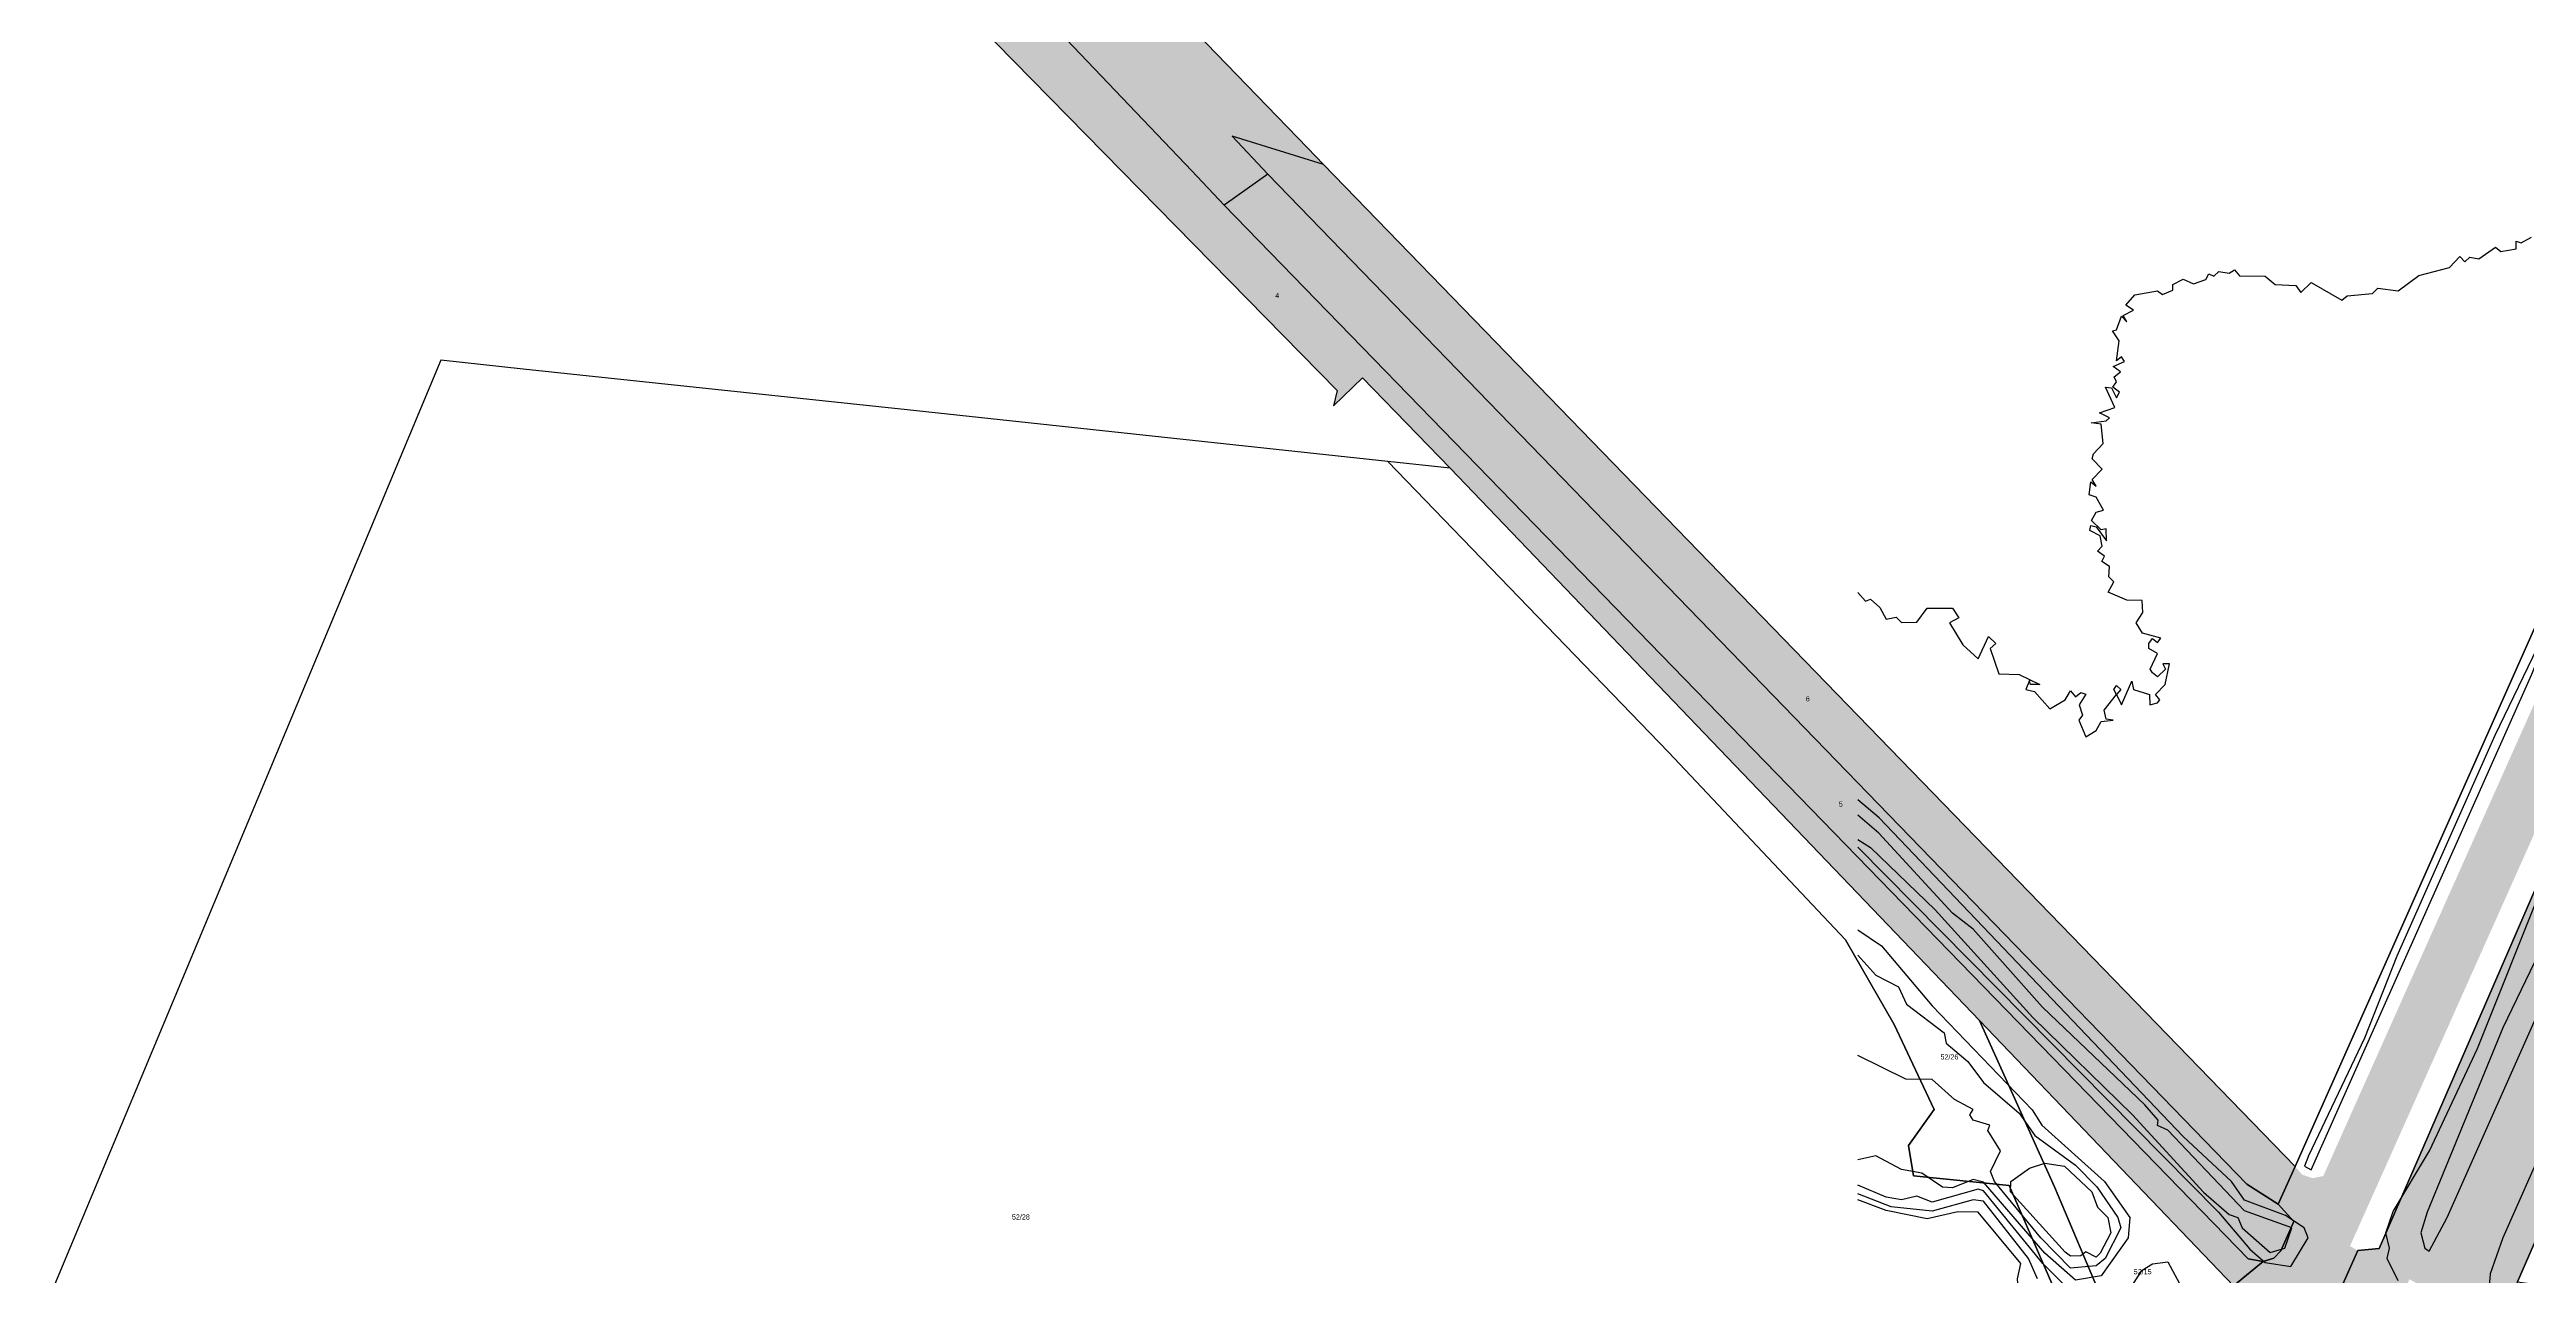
# Model space of a CAD drawing. Header units: millimetres. Extents: x 238 to 3518, y -74 to 2735.
# Drawn here: x 959.1 to 1442.6, y 1719.9 to 1959.1 of the extents above; entities that cross this region are included whole.
import ezdxf
from ezdxf.enums import TextEntityAlignment as Align

# ---------------------------------------------------------------- set-up
doc = ezdxf.new("R2010")
doc.units = ezdxf.units.MM
for name, color, linetype in [('LP_Flurstueck_bez', 7, 'Continuous'), ('LP_Flurstuecke', 8, 'Continuous'), ('LP_Topographie_Hoehenlinien', 8, 'Continuous'), ('LP_Verkehr_Bahnverkehr', 32, 'Continuous'), ('LP_Verkehr_Gewaesser', 150, 'Continuous'), ('LP_Verkehr_Strassen', 9, 'Continuous'), ('LP_Verkehr_Wege_Plaetze', 252, 'Continuous')]:
    doc.layers.add(name, color=color, linetype=linetype)
doc.styles.get("Standard").update_dxf_attribs({"font": 'arial.ttf'})

msp = doc.modelspace()

# ---------------------------------------------------------------- hatches: boundary and pattern name
at = {"layer": 'LP_Verkehr_Bahnverkehr'}
for points in [[(1409.67, 1724.74), (1419.75, 1719.16), (1476.35, 1845.39), (1506.27, 1916.28), (1531.99, 1975.55), (1559.69, 2040.54), (1621.08, 2176.98), (1614.45, 2182.82), (1591.2, 2129.38), (1585.2, 2115.54), (1553.61, 2042.93), (1516.21, 1957.22), (1490.18, 1898.56), (1486.75, 1892.03), (1459.16, 1829.52), (1421.77, 1743.36), (1413.83, 1725.17)], [(1419.75, 1719.16), (1432.91, 1711.87), (1490.17, 1839.56), (1520.03, 1910.31), (1545.77, 1969.63), (1573.36, 2034.39), (1632.82, 2166.63), (1621.08, 2176.98), (1559.69, 2040.54), (1531.99, 1975.55), (1506.27, 1916.28), (1476.35, 1845.39)], [(1432.91, 1711.87), (1437.48, 1710.58), (1440.84, 1718.64), (1460.93, 1764.72), (1468.35, 1781.85), (1476.31, 1800.23), (1485.67, 1821.83), (1496.64, 1847.17), (1507.95, 1873.27), (1513.61, 1886.34), (1514.59, 1888.47), (1517.23, 1894.23), (1522.94, 1907.22), (1538.82, 1943.34), (1548.79, 1966.01), (1552.43, 1974.29), (1558.66, 1988.45), (1568.83, 2011.58), (1578.7, 2034.02), (1587.55, 2054.17), (1588.77, 2056.92), (1598.86, 2079.88), (1609.38, 2103.75), (1614.86, 2116.28), (1621.08, 2130.4), (1623.01, 2134.79), (1634.55, 2161.04), (1636.1, 2160.35), (1637.16, 2163.21), (1632.82, 2166.63), (1573.36, 2034.39), (1545.77, 1969.63), (1520.03, 1910.31), (1490.17, 1839.56)]]:
    msp.add_hatch(color=32, dxfattribs=at).paths.add_polyline_path(points)
at = {"layer": 'LP_Verkehr_Gewaesser'}
for points in [[(1048.06, 2095.3), (1069.07, 2054.63), (1075.93, 2046.62), (1182.05, 1935.42), (1188.39, 1928.7), (1388.29, 1723.17), (1391.2, 1722.64), (1393.27, 1723.28), (1394.62, 1724.71), (1397.2, 1730.44), (1394.14, 1733.79), (1387.97, 1737.72), (1196.93, 1934.78), (1189.97, 1942.17), (1089.67, 2045.74), (1078.06, 2059.87), (1068.65, 2075.6), (1060.64, 2092.76), (1057.47, 2104.42), (1056.89, 2115.99), (1067.14, 2243.37), (1072.25, 2306.89), (1070.43, 2342.99), (1064.4, 2351.62), (1060.8, 2285), (1051.27, 2109.34)], [(1391.2, 1722.64), (1394.93, 1720.62), (1400.5, 1717.73), (1403.83, 1715.97), (1405.35, 1715.16), (1409.67, 1724.74), (1408.14, 1725.63), (1404.89, 1727.53), (1399.28, 1730.79), (1394.14, 1733.79), (1397.2, 1730.44), (1394.62, 1724.71), (1393.27, 1723.28)], [(1405.35, 1715.16), (1415.47, 1709.62), (1419.75, 1719.16), (1409.67, 1724.74)]]:
    msp.add_hatch(color=150, dxfattribs=at).paths.add_polyline_path(points)
at = {"layer": 'LP_Verkehr_Strassen'}
for points in [[(1394.14, 1733.79), (1399.28, 1730.79), (1404.89, 1727.53), (1451.91, 1832.72), (1477.22, 1890.16), (1564.44, 2088.09), (1568.32, 2097.93), (1571.59, 2108), (1574.22, 2118.24), (1576.23, 2128.63), (1577.58, 2139.12), (1578.29, 2149.67), (1578.39, 2157.82), (1579.26, 2161.02), (1580.83, 2163.94), (1581.74, 2164.98), (1583.02, 2166.43), (1585.72, 2168.37), (1584.26, 2179.98), (1580.91, 2181.45), (1578.13, 2183.82), (1576.15, 2186.9), (1574.22, 2198.1), (1572.36, 2208.42), (1571.1, 2218.83), (1570.43, 2229.3), (1570.37, 2239.78), (1570.9, 2250.26), (1572.04, 2260.68), (1573.77, 2271.02), (1576.09, 2281.25), (1579, 2291.33), (1582.52, 2300.2), (1586.52, 2308.87), (1590.99, 2317.3), (1582.31, 2320.36), (1579.71, 2311.83), (1576.69, 2303.44), (1573.09, 2293.21), (1570.09, 2282.79), (1567.69, 2272.22), (1565.9, 2261.53), (1564.73, 2250.75), (1564.17, 2239.92), (1564.24, 2229.08), (1564.93, 2218.26), (1566.23, 2207.5), (1568.16, 2196.83), (1568.56, 2193.57), (1568.57, 2190.29), (1568.2, 2187.02), (1566.34, 2184.55), (1564.86, 2183.79), (1566.76, 2170.9), (1568.47, 2168.67), (1569.98, 2165.98), (1571.08, 2163.09), (1571.75, 2160.08), (1571.7, 2149.91), (1571.02, 2139.76), (1569.71, 2129.67), (1567.79, 2119.69), (1565.25, 2109.84), (1562.11, 2100.16), (1558.38, 2090.7), (1471.18, 1892.82), (1445.87, 1835.38), (1402.92, 1739.29), (1400.83, 1738.88), (1398.82, 1739.56), (1397.41, 1741.15)], [(1385.38, 1717.86), (1395.81, 1707.24), (1400.5, 1717.73), (1394.93, 1720.62), (1391.2, 1722.64)]]:
    msp.add_hatch(color=9, dxfattribs=at).paths.add_polyline_path(points)
at = {"layer": 'LP_Verkehr_Wege_Plaetze'}
for points in [[(1404.89, 1727.53), (1408.14, 1725.63), (1455.34, 1831.2), (1480.65, 1888.65), (1567.93, 2086.72), (1571.85, 2096.67), (1575.19, 2106.95), (1577.88, 2117.42), (1579.93, 2128.03), (1581.32, 2138.75), (1582.04, 2149.52), (1582.14, 2157.78), (1581.74, 2164.98), (1580.83, 2163.94), (1579.26, 2161.02), (1578.39, 2157.82), (1578.29, 2149.67), (1577.58, 2139.12), (1576.23, 2128.63), (1574.22, 2118.24), (1571.59, 2108), (1568.32, 2097.93), (1564.44, 2088.09), (1477.22, 1890.16), (1451.91, 1832.72)], [(1056.89, 2115.99), (1057.47, 2104.42), (1060.64, 2092.76), (1068.65, 2075.6), (1078.06, 2059.87), (1089.67, 2045.74), (1189.97, 1942.17), (1196.93, 1934.78), (1387.97, 1737.72), (1394.14, 1733.79), (1397.41, 1741.15), (1249.73, 1893.42), (1207.8, 1936.66), (1204.64, 1939.92), (1096.12, 2051.97)], [(1042.16, 2085.34), (1070.16, 2035.41), (1072.3, 2033.23), (1101.78, 2003.2), (1210.43, 1892.53), (1209.7, 1889.54), (1215.37, 1895), (1232.47, 1877.42), (1286.63, 1820.94), (1335.84, 1769.62), (1385.38, 1717.86), (1391.2, 1722.64), (1388.29, 1723.17), (1188.39, 1928.7), (1182.05, 1935.42), (1075.93, 2046.62), (1069.07, 2054.63), (1048.06, 2095.3)]]:
    msp.add_hatch(color=252, dxfattribs=at).paths.add_polyline_path(points)

# ---------------------------------------------------------------- linework, layer by layer
at = {"layer": 'LP_Flurstuecke', "color": 8}
for points in [[(1042.16, 2085.34), (1070.16, 2035.41), (1072.3, 2033.23), (1101.78, 2003.2), (1210.43, 1892.53), (1209.7, 1889.54), (1215.37, 1895), (1232.47, 1877.42), (1286.63, 1820.94), (1335.84, 1769.62), (1385.38, 1717.86), (1391.2, 1722.64), (1388.29, 1723.17), (1188.39, 1928.7), (1182.05, 1935.42), (1075.93, 2046.62), (1069.07, 2054.63), (1048.06, 2095.3)], [(1189.97, 1942.17), (1196.93, 1934.78), (1387.97, 1737.72), (1394.14, 1733.79), (1397.41, 1741.15), (1249.73, 1893.42), (1207.8, 1936.66)], [(1188.39, 1928.7), (1388.29, 1723.17), (1391.2, 1722.64), (1393.27, 1723.28), (1394.62, 1724.71), (1397.2, 1730.44), (1394.14, 1733.79), (1387.97, 1737.72), (1196.93, 1934.78)], [(914.73, 1609.76), (1008.69, 1596.16), (1314.96, 1551.8), (1364.51, 1668.65), (1364.37, 1669.22), (1356.32, 1703.7), (1341.6, 1737.44), (1322.94, 1739.35), (1321.93, 1745.25), (1326.97, 1752.26), (1319.16, 1768.84), (1309.68, 1785.38), (1275.1, 1822.02), (1220.3, 1878.72), (1126.49, 1888.76), (1051.56, 1896.74), (1035.49, 1898.45)], [(1220.3, 1878.72), (1275.1, 1822.02), (1309.68, 1785.38), (1319.16, 1768.84), (1326.97, 1752.26), (1321.93, 1745.25), (1322.94, 1739.35), (1341.6, 1737.44), (1356.32, 1703.7), (1364.37, 1669.22), (1364.51, 1668.65), (1369.98, 1681.56), (1364.74, 1703.35), (1350.45, 1737.2), (1335.84, 1769.62), (1286.63, 1820.94), (1232.47, 1877.42)], [(1335.84, 1769.62), (1350.45, 1737.2), (1364.74, 1703.35), (1369.98, 1681.56), (1385.38, 1717.86)], [(1440.84, 1718.64), (1581.59, 1698.96), (1584.43, 1715.99), (1584.8, 1718.2), (1588.83, 1742.36), (1576.92, 1744), (1530.94, 1750.32), (1531.58, 1754.97), (1474.26, 1762.89), (1460.93, 1764.72)]]:
    msp.add_lwpolyline(points, close=True, dxfattribs=at)
for points in [[(1096.12, 2051.97), (1204.64, 1939.92), (1207.8, 1936.66), (1249.73, 1893.42), (1397.41, 1741.15), (1465.95, 1895.13), (1467.63, 1898.9), (1524.79, 2027.25)], [(1524.79, 2027.25), (1467.63, 1898.9), (1465.95, 1895.13), (1397.41, 1741.15), (1394.14, 1733.79), (1397.2, 1730.44), (1394.62, 1724.71), (1393.27, 1723.28), (1391.2, 1722.64), (1385.38, 1717.86), (1395.81, 1707.24), (1398.64, 1704.36), (1404.4, 1698.49), (1405.35, 1715.16), (1409.67, 1724.74), (1413.83, 1725.17), (1421.77, 1743.36), (1459.16, 1829.52), (1486.75, 1892.03), (1490.18, 1898.56), (1516.21, 1957.22), (1553.61, 2042.93)], [(1459.16, 1829.52), (1421.77, 1743.36), (1413.83, 1725.17), (1409.67, 1724.74), (1405.35, 1715.16), (1404.4, 1698.49), (1408.45, 1693.9), (1419.4, 1681.49), (1421.38, 1679.25), (1424.8, 1686.47), (1430.47, 1698.64), (1428.57, 1702.45), (1432.91, 1711.87), (1437.48, 1710.58), (1440.84, 1718.64), (1460.93, 1764.72)]]:
    msp.add_lwpolyline(points, dxfattribs=at)
at = {"layer": 'LP_Topographie_Hoehenlinien', "color": 8}
for points in [[(1312.07, 1853.12), (1313.57, 1851.43), (1314.57, 1851.82), (1316.38, 1850.21), (1317.57, 1847.96), (1319.57, 1848.33), (1320.57, 1847.26), (1323.57, 1847.35), (1325.57, 1850.07), (1330.57, 1850.11), (1331.76, 1848.21), (1329.96, 1847.21), (1332.57, 1842.92), (1335.57, 1840.2), (1337.57, 1844.56), (1338.98, 1843.21), (1337.89, 1842.21), (1339.57, 1837.3), (1343.57, 1837.17), (1347.6, 1835.21), (1345.79, 1835.21), (1345.57, 1836), (1344.86, 1834.21), (1346.57, 1833.81), (1349.57, 1830.47), (1352.57, 1832.23), (1353.57, 1833.93), (1354.57, 1832.76), (1355.57, 1833.66), (1356.57, 1833.3), (1355.28, 1831.21), (1355.95, 1829.21), (1355.19, 1828.21), (1356.57, 1824.99), (1358.56, 1826.22), (1359.56, 1827.97), (1361.89, 1828.21), (1360.56, 1828.42), (1360.14, 1830.21), (1362.55, 1833.21), (1362.02, 1834.21), (1362.56, 1834.98), (1363.38, 1834.21), (1362.57, 1833.21), (1363.56, 1831.25), (1365.56, 1835.82), (1365.88, 1834.21), (1368.98, 1833.21), (1369.05, 1831.21), (1370.56, 1831.63), (1370.99, 1832.21), (1370.14, 1833.21), (1372.07, 1835.21), (1372.89, 1839.21), (1371.61, 1839.21), (1372.15, 1838.21), (1370.56, 1836.69), (1369.56, 1837.44), (1369.16, 1838.21), (1370.54, 1841.21), (1368.86, 1842.21), (1368.85, 1843.21), (1369.56, 1844.17), (1370.56, 1843.38), (1371.24, 1844.21), (1367.65, 1845.21), (1366.37, 1847.21), (1367.73, 1849.21), (1367.56, 1851.55), (1364.56, 1851.65), (1360.93, 1853.21), (1362.03, 1855.21), (1361.05, 1856.21), (1361.18, 1858.21), (1359.69, 1859.21), (1360.23, 1860.21), (1358.87, 1861.21), (1359.79, 1862.21), (1359.36, 1864.21), (1357.36, 1865.21), (1357.57, 1866.2), (1358.56, 1865.94), (1360.59, 1863.21), (1360.56, 1865.55), (1359.56, 1865.37), (1357.66, 1867.21), (1358.56, 1868.79), (1360.05, 1869.21), (1358.56, 1871.72), (1357.25, 1872.21), (1357.57, 1874.74), (1358.56, 1873.88), (1357.81, 1875.21), (1359.75, 1877.21), (1357.83, 1879.21), (1358.07, 1880.21), (1359.97, 1882.21), (1359.56, 1885.97), (1357.63, 1886.21), (1360.56, 1886.61), (1361.22, 1887.21), (1359.21, 1888.21), (1362.26, 1889.21), (1360.38, 1893.21), (1361.56, 1893.04), (1362.56, 1891.14), (1363.13, 1892.21), (1361.81, 1893.21), (1362.53, 1894.21), (1362.13, 1895.21), (1363.31, 1896.21), (1361.92, 1897.21), (1364.15, 1898.21), (1363.56, 1899.1), (1362.56, 1898.36), (1363.08, 1902.21), (1361.76, 1904.21), (1362.56, 1904.35), (1363.56, 1907.03), (1364.56, 1905.97), (1363.85, 1907.21), (1365.86, 1908.21), (1364.41, 1909.21), (1366.15, 1911.21), (1370.56, 1912.02), (1371.56, 1911.29), (1373.56, 1912.13), (1373.54, 1913.21), (1375.56, 1914.28), (1377.56, 1913.34), (1379.98, 1914.21), (1380.56, 1915.32), (1381.56, 1914.86), (1382.56, 1915.77), (1384.56, 1915.41), (1385.56, 1916.11), (1386.56, 1914.93), (1391.56, 1914.86), (1393.56, 1913.21), (1397.56, 1913.03), (1398.56, 1911.64), (1400.56, 1913.6), (1406.56, 1910.19), (1407.56, 1911.03), (1412.56, 1911.44), (1413.56, 1912.53), (1417.56, 1911.99), (1421.56, 1914.98), (1427.56, 1916.55), (1429.56, 1918.69), (1430.56, 1917.66), (1431.55, 1918.59), (1433.3, 1918.21), (1436.55, 1920.49), (1437.55, 1919.65), (1440.55, 1920.2), (1440.55, 1921.71), (1441.55, 1921.35), (1443.55, 1922.43)], [(1400.56, 1740.49), (1443.62, 1837.21), (1446.03, 1843.21), (1445.61, 1844.21), (1436.39, 1825.21), (1417.26, 1782.21), (1410.98, 1766.21), (1400.01, 1743.21), (1399.23, 1741.21), (1400.56, 1740.49)], [(1449.57, 1792.21), (1437.98, 1768.21), (1423.21, 1732.22), (1421.98, 1728.22), (1422.74, 1725.22), (1423.56, 1724.63), (1427.09, 1731.22), (1466.55, 1819.86)], [(1312.07, 1803.48), (1382.48, 1732.22), (1388.56, 1725.01), (1391.56, 1722.42), (1396.56, 1721.62), (1399.96, 1727.22), (1399.18, 1729.22), (1395.56, 1731.62), (1387.56, 1734.61), (1385.03, 1738.21), (1375.56, 1747.04), (1316.23, 1809.21), (1312.07, 1812.68)], [(1312.07, 1804.95), (1314.57, 1803.36), (1327.15, 1791.21), (1346.2, 1770.21), (1365.71, 1751.21), (1379.56, 1736.15), (1384.56, 1731.81), (1386.26, 1731.22), (1387.07, 1729.22), (1392.56, 1724.35), (1395.4, 1725.22), (1396.8, 1729.22), (1387.56, 1732.53), (1372.56, 1748.24), (1370.56, 1749.14), (1370.68, 1750.21), (1368.08, 1753.21), (1348.12, 1772.21), (1334.57, 1787.45), (1330.57, 1790.58), (1316.16, 1806.21), (1312.07, 1809.69)], [(1472.55, 1805.29), (1437.94, 1727.22), (1435.52, 1720.22), (1435.17, 1716.22)], [(1417.56, 1718.83), (1415.38, 1723.22), (1415.82, 1725.22), (1415.14, 1728.22), (1416.56, 1732.38), (1423.64, 1744.21), (1433.03, 1764.21), (1445.82, 1796.21)], [(1312.07, 1787.3), (1316.67, 1784.21), (1326.57, 1772.5), (1346.07, 1752.21), (1347.98, 1749.21), (1360.22, 1738.21), (1365.14, 1731.22), (1364.86, 1727.22), (1359.56, 1719.81), (1354.57, 1718.97), (1348.59, 1724.22), (1336.57, 1738.1), (1334.57, 1738.63), (1330.57, 1736.97), (1328.57, 1737.1), (1324.57, 1739.83), (1320.57, 1740.54), (1315.57, 1743.23), (1312.07, 1742.46)], [(1312.07, 1782.38), (1315.57, 1778.49), (1319.98, 1776.21), (1321.57, 1772.8), (1328.9, 1767.21), (1329.34, 1765.21), (1333.57, 1761.61), (1336.57, 1757.56), (1343.57, 1751.54), (1346.62, 1747.21), (1354.57, 1741.41), (1358.72, 1737.21), (1362.84, 1731.22), (1363.38, 1729.22), (1360.35, 1723.22), (1358.56, 1721.75), (1353.57, 1721.35), (1347.79, 1727.22), (1338.77, 1738.21), (1337.95, 1740.21), (1339.92, 1744.21), (1337.45, 1748.21), (1337.83, 1749.21), (1334.55, 1750.21), (1333.91, 1751.21), (1334.57, 1752.29), (1330.91, 1754.21), (1326.57, 1758.12), (1321.45, 1758.21), (1312.07, 1762.81)], [(1359.34, 1724.22), (1358.56, 1723.44), (1356.57, 1724.53), (1355.57, 1723.71), (1353.57, 1723.67), (1352.57, 1724.42), (1341.89, 1736.21), (1341.96, 1738.21), (1345.57, 1740.83), (1348.57, 1741.82), (1352.4, 1741.21), (1357.72, 1736.21), (1358.82, 1733.22), (1360.86, 1731.22), (1361.45, 1728.22), (1359.34, 1724.22)], [(1312.07, 1582.21), (1325.57, 1611.46), (1344.57, 1656.48), (1351.9, 1678.22), (1362.43, 1702.22), (1362.69, 1705.22), (1359.82, 1709.22), (1359.58, 1710.22), (1360.56, 1711.22), (1359.56, 1714.43), (1358.56, 1715.25), (1357.57, 1714.05), (1354.57, 1715.86), (1348.16, 1722.22), (1336.57, 1736.43), (1335.57, 1736.73), (1326.57, 1734.22), (1323.57, 1735.39), (1320.57, 1734.66), (1317.57, 1735.16), (1312.07, 1737.52)], [(1347.17, 1719.22), (1345.36, 1723.22), (1336.57, 1734.41), (1334.57, 1734.68), (1326.57, 1732.42), (1318.57, 1733.32), (1312.07, 1735.83)], [(1312.07, 1620.74), (1320.84, 1640.22), (1330.15, 1665.22), (1333.88, 1671.22), (1337.61, 1681.22), (1340.37, 1698.22), (1340.9, 1708.22), (1343.63, 1714.22), (1343.26, 1719.22), (1343.88, 1722.22), (1335.57, 1732.27), (1331.57, 1732.3), (1325.57, 1730.98), (1317.57, 1732.55), (1312.07, 1734.63)], [(1312.07, 1579.83), (1337.19, 1635.22), (1360.37, 1694.22), (1365.81, 1705.22), (1363.37, 1711.22), (1363.22, 1714.22), (1367.56, 1720.91), (1369.56, 1722.15), (1372.56, 1722.57), (1377.09, 1714.22), (1378.51, 1708.22), (1377.94, 1705.22), (1354.29, 1647.22), (1312.07, 1551.74)]]:
    msp.add_lwpolyline(points, dxfattribs=at)

# ---------------------------------------------------------------- texts
at = {"layer": 'LP_Flurstueck_bez', "color": 7}
for s, p in [('4', (1198.74, 1911.07)), ('6', (1302.29, 1832.4)), ('5', (1308.75, 1811.86)), ('52/26', (1329.95, 1762.54)), ('52/28', (1148.7, 1731.31)), ('52/15', (1367.66, 1720.63))]:
    msp.add_text(s, height=1, dxfattribs=at).set_placement(p, align=Align.MIDDLE_CENTER)

doc.saveas('drawing.dxf')
